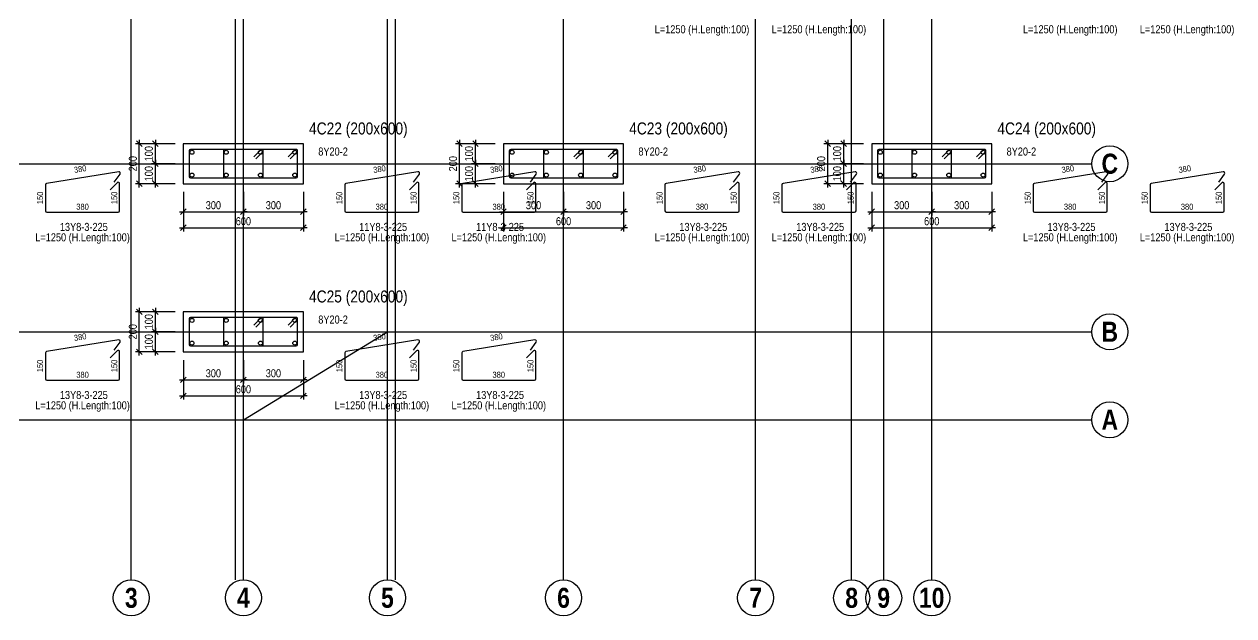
# Model space of a CAD drawing. Extents: x 0 to 206258, y -403073 to 0.
# Drawn here: x 115621 to 130734, y -83038 to -75644 of the extents above; entities that cross this region are included whole.
import ezdxf
from ezdxf.enums import TextEntityAlignment as Align
from ezdxf.lldxf.tags import DXFTag

# ---------------------------------------------------------------- set-up
doc = ezdxf.new("R2010")
doc.units = 0
doc.header["$LTSCALE"] = 1000
for name, color, linetype in [('Axis Circle(Dir 1)', 150, 'Continuous'), ('Axis Circle(Dir 2)', 150, 'Continuous'), ('Axis Label(Dir 1)', 7, 'Continuous'), ('Axis Label(Dir 2)', 7, 'Continuous'), ('Axis Line(Dir 1)', 8, 'CENTER2'), ('Axis Line(Dir 2)', 150, 'CENTER2'), ('Column Line(D)', 1, 'Continuous'), ('Dimension Line', 5, 'Continuous'), ('Link Line', 3, 'Continuous'), ('Rebar Length Text', 8, 'Continuous'), ('Rebar Line', 7, 'Continuous'), ('Top Rebar Label', 6, 'Continuous')]:
    doc.layers.add(name, color=color, linetype=linetype)
for name, color, linetype, true_color in [('Column Label(D)', 12, 'Continuous', 0xbd0000), ('Ghost Axis Line', 254, 'Continuous', 0xbebebe), ('Link Label', 94, 'Continuous', 0x008100), ('Link Length Text', 94, 'Continuous', 0x008100)]:
    doc.layers.add(name, color=color, linetype=linetype, true_color=true_color)
doc.styles.add('Axis Label(Dir 1)', font='ARIALNB.TTF', dxfattribs={"height": 250})
doc.styles.add('Axis Label(Dir 2)', font='ARIALNB.TTF', dxfattribs={"height": 250})
doc.styles.add('Column Label(D)', font='ARIALN.TTF', dxfattribs={"height": 150})
doc.styles.add('Dimension Text', font='ARIALN.TTF', dxfattribs={"height": 100})
doc.styles.add('Link Label', font='ARIALN.TTF', dxfattribs={"height": 100})
doc.styles.add('Link Length Text', font='ARIALN.TTF', dxfattribs={"height": 100})
doc.styles.add('Rebar Length Text', font='ARIALN.TTF', dxfattribs={"height": 75})
doc.styles.add('Top Rebar Label', font='ARIALN.TTF', dxfattribs={"height": 100})
tags = doc.linetypes.add('CENTER2', pattern=[1.125, 0.75, -0.125, 0.125, -0.125]).pattern_tags.tags
tags[10:11] = [DXFTag(74, 4), DXFTag(75, 0), DXFTag(340, '0'), DXFTag(46, 0.0), DXFTag(50, 0.0), DXFTag(44, 0.0), DXFTag(45, 0.0)]
tags[8:9] = [DXFTag(74, 4), DXFTag(75, 0), DXFTag(340, '0'), DXFTag(46, 0.0), DXFTag(50, 0.0), DXFTag(44, 0.0), DXFTag(45, 0.0)]
tags[6:7] = [DXFTag(74, 4), DXFTag(75, 0), DXFTag(340, '0'), DXFTag(46, 0.0), DXFTag(50, 0.0), DXFTag(44, 0.0), DXFTag(45, 0.0)]
tags[4:5] = [DXFTag(74, 4), DXFTag(75, 0), DXFTag(340, '0'), DXFTag(46, 0.0), DXFTag(50, 0.0), DXFTag(44, 0.0), DXFTag(45, 0.0)]
doc.dimstyles.new('COLUMNAPP', dxfattribs={"dimtxt": 100, "dimasz": 30, "dimexe": 48.3, "dimexo": 103.5, "dimgap": 30, "dimtad": 1, "dimtoh": 1, "dimdec": 1, "dimlfac": 0.4, "dimdsep": 46, "dimtxsty": 'Dimension Text', "dimblk": 'PCDIM_TICK', "dimcen": 0.09, "dimclrd": 5, "dimclre": 5, "dimclrt": 5, "dimadec": 1, "dimazin": 0, "dimtp": 1, "dimtm": 1, "dimtfac": 1, "dimtdec": 4, "dimtofl": 0, "dimtmove": 0, "dimatfit": 3, "dimfxl": 1, "dimtolj": 1, "dimtzin": 0, "dimarcsym": 0})

# ---------------------------------------------------------------- blocks, each defined once
blk = doc.blocks.new('PCDIM_TICK')
at = {"layer": 'Dimension Line', "color": 0, "transparency": 33554687}
for p, q in [((1.15, 1.15), (-1.15, -1.15)), ((1.61, 0), (0, 0))]:
    blk.add_line(p, q, dxfattribs=at)
blk = doc.blocks.new('*U1809')
at = {"layer": 'Dimension Line', "color": 5, "true_color": 0x0000ff, "transparency": 16777216}
for p, q in [((117610, -77741), (117610, -78036)), ((118360, -77741), (118360, -78036)), ((117610, -77988), (118360, -77988))]:
    blk.add_line(p, q, dxfattribs=at)
at = {"layer": 'Dimension Line', "color": 5, "true_color": 0x0000ff, "transparency": 16777216, "xscale": 30, "yscale": 30, "rotation": 180.0000000000004}
blk.add_blockref('PCDIM_TICK', (117610, -77988), dxfattribs=at)
at = {"layer": 'Dimension Line', "color": 5, "true_color": 0x0000ff, "transparency": 16777216, "xscale": 30, "yscale": 30}
blk.add_blockref('PCDIM_TICK', (118360, -77988), dxfattribs=at)
at = {"layer": 'Dimension Line', "color": 5, "true_color": 0x0000ff, "transparency": 16777216, "insert": (117985, -77958), "char_height": 100, "width": 181.5, "attachment_point": 8, "style": 'Dimension Text'}
blk.add_mtext('300', dxfattribs=at)
blk = doc.blocks.new('*U1810')
at = {"layer": 'Dimension Line', "color": 5, "true_color": 0x0000ff, "transparency": 16777216}
for p, q in [((118360, -77741), (118360, -78036)), ((119110, -77741), (119110, -78036)), ((118360, -77988), (119110, -77988))]:
    blk.add_line(p, q, dxfattribs=at)
at = {"layer": 'Dimension Line', "color": 5, "true_color": 0x0000ff, "transparency": 16777216, "xscale": 30, "yscale": 30, "rotation": 180.0000000000004}
blk.add_blockref('PCDIM_TICK', (118360, -77988), dxfattribs=at)
at = {"layer": 'Dimension Line', "color": 5, "true_color": 0x0000ff, "transparency": 16777216, "xscale": 30, "yscale": 30}
blk.add_blockref('PCDIM_TICK', (119110, -77988), dxfattribs=at)
at = {"layer": 'Dimension Line', "color": 5, "true_color": 0x0000ff, "transparency": 16777216, "insert": (118735, -77958), "char_height": 100, "width": 181.5, "attachment_point": 8, "style": 'Dimension Text'}
blk.add_mtext('300', dxfattribs=at)
blk = doc.blocks.new('*U1811')
at = {"layer": 'Dimension Line', "color": 5, "true_color": 0x0000ff, "transparency": 16777216}
for p, q in [((117610, -77741), (117610, -78236)), ((119110, -77741), (119110, -78236)), ((117610, -78188), (119110, -78188))]:
    blk.add_line(p, q, dxfattribs=at)
at = {"layer": 'Dimension Line', "color": 5, "true_color": 0x0000ff, "transparency": 16777216, "xscale": 30, "yscale": 30, "rotation": 180.0000000000004}
blk.add_blockref('PCDIM_TICK', (117610, -78188), dxfattribs=at)
at = {"layer": 'Dimension Line', "color": 5, "true_color": 0x0000ff, "transparency": 16777216, "xscale": 30, "yscale": 30}
blk.add_blockref('PCDIM_TICK', (119110, -78188), dxfattribs=at)
at = {"layer": 'Dimension Line', "color": 5, "true_color": 0x0000ff, "transparency": 16777216, "insert": (118360, -78158), "char_height": 100, "width": 181.97, "attachment_point": 8, "style": 'Dimension Text'}
blk.add_mtext('600', dxfattribs=at)
blk = doc.blocks.new('*U1812')
at = {"layer": 'Dimension Line', "color": 5, "true_color": 0x0000ff, "transparency": 16777216}
for p, q in [((117506, -77388), (117211, -77388)), ((117260, -77638), (117260, -77388)), ((117506, -77638), (117211, -77638))]:
    blk.add_line(p, q, dxfattribs=at)
at = {"layer": 'Dimension Line', "color": 5, "true_color": 0x0000ff, "transparency": 16777216, "xscale": 30, "yscale": 30}
for p, rotation in [((117260, -77388), 89.99999999999447), ((117260, -77638), 269.9999999999834)]:
    blk.add_blockref('PCDIM_TICK', p, dxfattribs=dict(at, rotation=rotation))
at = {"layer": 'Dimension Line', "color": 5, "true_color": 0x0000ff, "transparency": 16777216, "insert": (117230, -77513), "char_height": 100, "width": 173.93, "attachment_point": 8, "rotation": 90, "style": 'Dimension Text'}
blk.add_mtext('100', dxfattribs=at)
blk = doc.blocks.new('*U1813')
at = {"layer": 'Dimension Line', "color": 5, "true_color": 0x0000ff, "transparency": 16777216}
for p, q in [((117506, -77138), (117211, -77138)), ((117260, -77388), (117260, -77138)), ((117506, -77388), (117211, -77388))]:
    blk.add_line(p, q, dxfattribs=at)
at = {"layer": 'Dimension Line', "color": 5, "true_color": 0x0000ff, "transparency": 16777216, "xscale": 30, "yscale": 30}
for p, rotation in [((117260, -77138), 89.99999999999447), ((117260, -77388), 269.9999999999834)]:
    blk.add_blockref('PCDIM_TICK', p, dxfattribs=dict(at, rotation=rotation))
at = {"layer": 'Dimension Line', "color": 5, "true_color": 0x0000ff, "transparency": 16777216, "insert": (117230, -77263), "char_height": 100, "width": 173.93, "attachment_point": 8, "rotation": 90, "style": 'Dimension Text'}
blk.add_mtext('100', dxfattribs=at)
blk = doc.blocks.new('*U1814')
at = {"layer": 'Dimension Line', "color": 5, "true_color": 0x0000ff, "transparency": 16777216}
for p, q in [((117506, -77138), (117011, -77138)), ((117060, -77638), (117060, -77138)), ((117506, -77638), (117011, -77638))]:
    blk.add_line(p, q, dxfattribs=at)
at = {"layer": 'Dimension Line', "color": 5, "true_color": 0x0000ff, "transparency": 16777216, "xscale": 30, "yscale": 30}
for p, rotation in [((117060, -77138), 89.99999999999447), ((117060, -77638), 269.9999999999834)]:
    blk.add_blockref('PCDIM_TICK', p, dxfattribs=dict(at, rotation=rotation))
at = {"layer": 'Dimension Line', "color": 5, "true_color": 0x0000ff, "transparency": 16777216, "insert": (117030, -77388), "char_height": 100, "width": 182.77, "attachment_point": 8, "rotation": 90, "style": 'Dimension Text'}
blk.add_mtext('200', dxfattribs=at)
blk = doc.blocks.new('*U1815')
at = {"layer": 'Dimension Line', "color": 5, "true_color": 0x0000ff, "transparency": 16777216}
for p, q in [((121610, -77741), (121610, -78036)), ((122360, -77741), (122360, -78036)), ((121610, -77988), (122360, -77988))]:
    blk.add_line(p, q, dxfattribs=at)
at = {"layer": 'Dimension Line', "color": 5, "true_color": 0x0000ff, "transparency": 16777216, "xscale": 30, "yscale": 30, "rotation": 180.0000000000004}
blk.add_blockref('PCDIM_TICK', (121610, -77988), dxfattribs=at)
at = {"layer": 'Dimension Line', "color": 5, "true_color": 0x0000ff, "transparency": 16777216, "xscale": 30, "yscale": 30}
blk.add_blockref('PCDIM_TICK', (122360, -77988), dxfattribs=at)
at = {"layer": 'Dimension Line', "color": 5, "true_color": 0x0000ff, "transparency": 16777216, "insert": (121985, -77958), "char_height": 100, "width": 181.5, "attachment_point": 8, "style": 'Dimension Text'}
blk.add_mtext('300', dxfattribs=at)
blk = doc.blocks.new('*U1816')
at = {"layer": 'Dimension Line', "color": 5, "true_color": 0x0000ff, "transparency": 16777216}
for p, q in [((122360, -77741), (122360, -78036)), ((123110, -77741), (123110, -78036)), ((122360, -77988), (123110, -77988))]:
    blk.add_line(p, q, dxfattribs=at)
at = {"layer": 'Dimension Line', "color": 5, "true_color": 0x0000ff, "transparency": 16777216, "xscale": 30, "yscale": 30, "rotation": 180.0000000000004}
blk.add_blockref('PCDIM_TICK', (122360, -77988), dxfattribs=at)
at = {"layer": 'Dimension Line', "color": 5, "true_color": 0x0000ff, "transparency": 16777216, "xscale": 30, "yscale": 30}
blk.add_blockref('PCDIM_TICK', (123110, -77988), dxfattribs=at)
at = {"layer": 'Dimension Line', "color": 5, "true_color": 0x0000ff, "transparency": 16777216, "insert": (122735, -77958), "char_height": 100, "width": 181.5, "attachment_point": 8, "style": 'Dimension Text'}
blk.add_mtext('300', dxfattribs=at)
blk = doc.blocks.new('*U1817')
at = {"layer": 'Dimension Line', "color": 5, "true_color": 0x0000ff, "transparency": 16777216}
for p, q in [((121610, -77741), (121610, -78236)), ((123110, -77741), (123110, -78236)), ((121610, -78188), (123110, -78188))]:
    blk.add_line(p, q, dxfattribs=at)
at = {"layer": 'Dimension Line', "color": 5, "true_color": 0x0000ff, "transparency": 16777216, "xscale": 30, "yscale": 30, "rotation": 180.0000000000004}
blk.add_blockref('PCDIM_TICK', (121610, -78188), dxfattribs=at)
at = {"layer": 'Dimension Line', "color": 5, "true_color": 0x0000ff, "transparency": 16777216, "xscale": 30, "yscale": 30}
blk.add_blockref('PCDIM_TICK', (123110, -78188), dxfattribs=at)
at = {"layer": 'Dimension Line', "color": 5, "true_color": 0x0000ff, "transparency": 16777216, "insert": (122360, -78158), "char_height": 100, "width": 181.97, "attachment_point": 8, "style": 'Dimension Text'}
blk.add_mtext('600', dxfattribs=at)
blk = doc.blocks.new('*U1818')
at = {"layer": 'Dimension Line', "color": 5, "true_color": 0x0000ff, "transparency": 16777216}
for p, q in [((121506, -77388), (121211, -77388)), ((121260, -77638), (121260, -77388)), ((121506, -77638), (121211, -77638))]:
    blk.add_line(p, q, dxfattribs=at)
at = {"layer": 'Dimension Line', "color": 5, "true_color": 0x0000ff, "transparency": 16777216, "xscale": 30, "yscale": 30}
for p, rotation in [((121260, -77388), 89.99999999999447), ((121260, -77638), 269.9999999999834)]:
    blk.add_blockref('PCDIM_TICK', p, dxfattribs=dict(at, rotation=rotation))
at = {"layer": 'Dimension Line', "color": 5, "true_color": 0x0000ff, "transparency": 16777216, "insert": (121230, -77513), "char_height": 100, "width": 173.93, "attachment_point": 8, "rotation": 90, "style": 'Dimension Text'}
blk.add_mtext('100', dxfattribs=at)
blk = doc.blocks.new('*U1819')
at = {"layer": 'Dimension Line', "color": 5, "true_color": 0x0000ff, "transparency": 16777216}
for p, q in [((121506, -77138), (121211, -77138)), ((121260, -77388), (121260, -77138)), ((121506, -77388), (121211, -77388))]:
    blk.add_line(p, q, dxfattribs=at)
at = {"layer": 'Dimension Line', "color": 5, "true_color": 0x0000ff, "transparency": 16777216, "xscale": 30, "yscale": 30}
for p, rotation in [((121260, -77138), 89.99999999999447), ((121260, -77388), 269.9999999999834)]:
    blk.add_blockref('PCDIM_TICK', p, dxfattribs=dict(at, rotation=rotation))
at = {"layer": 'Dimension Line', "color": 5, "true_color": 0x0000ff, "transparency": 16777216, "insert": (121230, -77263), "char_height": 100, "width": 173.93, "attachment_point": 8, "rotation": 90, "style": 'Dimension Text'}
blk.add_mtext('100', dxfattribs=at)
blk = doc.blocks.new('*U1820')
at = {"layer": 'Dimension Line', "color": 5, "true_color": 0x0000ff, "transparency": 16777216}
for p, q in [((121506, -77138), (121011, -77138)), ((121060, -77638), (121060, -77138)), ((121506, -77638), (121011, -77638))]:
    blk.add_line(p, q, dxfattribs=at)
at = {"layer": 'Dimension Line', "color": 5, "true_color": 0x0000ff, "transparency": 16777216, "xscale": 30, "yscale": 30}
for p, rotation in [((121060, -77138), 89.99999999999447), ((121060, -77638), 269.9999999999834)]:
    blk.add_blockref('PCDIM_TICK', p, dxfattribs=dict(at, rotation=rotation))
at = {"layer": 'Dimension Line', "color": 5, "true_color": 0x0000ff, "transparency": 16777216, "insert": (121030, -77388), "char_height": 100, "width": 182.77, "attachment_point": 8, "rotation": 90, "style": 'Dimension Text'}
blk.add_mtext('200', dxfattribs=at)
blk = doc.blocks.new('*U1821')
at = {"layer": 'Dimension Line', "color": 5, "true_color": 0x0000ff, "transparency": 16777216}
for p, q in [((126210, -77741), (126210, -78036)), ((126960, -77741), (126960, -78036)), ((126210, -77988), (126960, -77988))]:
    blk.add_line(p, q, dxfattribs=at)
at = {"layer": 'Dimension Line', "color": 5, "true_color": 0x0000ff, "transparency": 16777216, "xscale": 30, "yscale": 30, "rotation": 180.0000000000004}
blk.add_blockref('PCDIM_TICK', (126210, -77988), dxfattribs=at)
at = {"layer": 'Dimension Line', "color": 5, "true_color": 0x0000ff, "transparency": 16777216, "xscale": 30, "yscale": 30}
blk.add_blockref('PCDIM_TICK', (126960, -77988), dxfattribs=at)
at = {"layer": 'Dimension Line', "color": 5, "true_color": 0x0000ff, "transparency": 16777216, "insert": (126585, -77958), "char_height": 100, "width": 181.5, "attachment_point": 8, "style": 'Dimension Text'}
blk.add_mtext('300', dxfattribs=at)
blk = doc.blocks.new('*U1822')
at = {"layer": 'Dimension Line', "color": 5, "true_color": 0x0000ff, "transparency": 16777216}
for p, q in [((126960, -77741), (126960, -78036)), ((127710, -77741), (127710, -78036)), ((126960, -77988), (127710, -77988))]:
    blk.add_line(p, q, dxfattribs=at)
at = {"layer": 'Dimension Line', "color": 5, "true_color": 0x0000ff, "transparency": 16777216, "xscale": 30, "yscale": 30, "rotation": 180.0000000000004}
blk.add_blockref('PCDIM_TICK', (126960, -77988), dxfattribs=at)
at = {"layer": 'Dimension Line', "color": 5, "true_color": 0x0000ff, "transparency": 16777216, "xscale": 30, "yscale": 30}
blk.add_blockref('PCDIM_TICK', (127710, -77988), dxfattribs=at)
at = {"layer": 'Dimension Line', "color": 5, "true_color": 0x0000ff, "transparency": 16777216, "insert": (127335, -77958), "char_height": 100, "width": 181.5, "attachment_point": 8, "style": 'Dimension Text'}
blk.add_mtext('300', dxfattribs=at)
blk = doc.blocks.new('*U1823')
at = {"layer": 'Dimension Line', "color": 5, "true_color": 0x0000ff, "transparency": 16777216}
for p, q in [((126210, -77741), (126210, -78236)), ((127710, -77741), (127710, -78236)), ((126210, -78188), (127710, -78188))]:
    blk.add_line(p, q, dxfattribs=at)
at = {"layer": 'Dimension Line', "color": 5, "true_color": 0x0000ff, "transparency": 16777216, "xscale": 30, "yscale": 30, "rotation": 180.0000000000004}
blk.add_blockref('PCDIM_TICK', (126210, -78188), dxfattribs=at)
at = {"layer": 'Dimension Line', "color": 5, "true_color": 0x0000ff, "transparency": 16777216, "xscale": 30, "yscale": 30}
blk.add_blockref('PCDIM_TICK', (127710, -78188), dxfattribs=at)
at = {"layer": 'Dimension Line', "color": 5, "true_color": 0x0000ff, "transparency": 16777216, "insert": (126960, -78158), "char_height": 100, "width": 181.97, "attachment_point": 8, "style": 'Dimension Text'}
blk.add_mtext('600', dxfattribs=at)
blk = doc.blocks.new('*U1824')
at = {"layer": 'Dimension Line', "color": 5, "true_color": 0x0000ff, "transparency": 16777216}
for p, q in [((126106, -77388), (125811, -77388)), ((125860, -77638), (125860, -77388)), ((126106, -77638), (125811, -77638))]:
    blk.add_line(p, q, dxfattribs=at)
at = {"layer": 'Dimension Line', "color": 5, "true_color": 0x0000ff, "transparency": 16777216, "xscale": 30, "yscale": 30}
for p, rotation in [((125860, -77388), 89.99999999999447), ((125860, -77638), 269.9999999999834)]:
    blk.add_blockref('PCDIM_TICK', p, dxfattribs=dict(at, rotation=rotation))
at = {"layer": 'Dimension Line', "color": 5, "true_color": 0x0000ff, "transparency": 16777216, "insert": (125830, -77513), "char_height": 100, "width": 173.93, "attachment_point": 8, "rotation": 90, "style": 'Dimension Text'}
blk.add_mtext('100', dxfattribs=at)
blk = doc.blocks.new('*U1825')
at = {"layer": 'Dimension Line', "color": 5, "true_color": 0x0000ff, "transparency": 16777216}
for p, q in [((126106, -77138), (125811, -77138)), ((125860, -77388), (125860, -77138)), ((126106, -77388), (125811, -77388))]:
    blk.add_line(p, q, dxfattribs=at)
at = {"layer": 'Dimension Line', "color": 5, "true_color": 0x0000ff, "transparency": 16777216, "xscale": 30, "yscale": 30}
for p, rotation in [((125860, -77138), 89.99999999999447), ((125860, -77388), 269.9999999999834)]:
    blk.add_blockref('PCDIM_TICK', p, dxfattribs=dict(at, rotation=rotation))
at = {"layer": 'Dimension Line', "color": 5, "true_color": 0x0000ff, "transparency": 16777216, "insert": (125830, -77263), "char_height": 100, "width": 173.93, "attachment_point": 8, "rotation": 90, "style": 'Dimension Text'}
blk.add_mtext('100', dxfattribs=at)
blk = doc.blocks.new('*U1826')
at = {"layer": 'Dimension Line', "color": 5, "true_color": 0x0000ff, "transparency": 16777216}
for p, q in [((126106, -77138), (125611, -77138)), ((125660, -77638), (125660, -77138)), ((126106, -77638), (125611, -77638))]:
    blk.add_line(p, q, dxfattribs=at)
at = {"layer": 'Dimension Line', "color": 5, "true_color": 0x0000ff, "transparency": 16777216, "xscale": 30, "yscale": 30}
for p, rotation in [((125660, -77138), 89.99999999999447), ((125660, -77638), 269.9999999999834)]:
    blk.add_blockref('PCDIM_TICK', p, dxfattribs=dict(at, rotation=rotation))
at = {"layer": 'Dimension Line', "color": 5, "true_color": 0x0000ff, "transparency": 16777216, "insert": (125630, -77388), "char_height": 100, "width": 182.77, "attachment_point": 8, "rotation": 90, "style": 'Dimension Text'}
blk.add_mtext('200', dxfattribs=at)
blk = doc.blocks.new('*U1827')
at = {"layer": 'Dimension Line', "color": 5, "true_color": 0x0000ff, "transparency": 16777216}
for p, q in [((117610, -79841), (117610, -80136)), ((118360, -79841), (118360, -80136)), ((117610, -80088), (118360, -80088))]:
    blk.add_line(p, q, dxfattribs=at)
at = {"layer": 'Dimension Line', "color": 5, "true_color": 0x0000ff, "transparency": 16777216, "xscale": 30, "yscale": 30, "rotation": 180.0000000000004}
blk.add_blockref('PCDIM_TICK', (117610, -80088), dxfattribs=at)
at = {"layer": 'Dimension Line', "color": 5, "true_color": 0x0000ff, "transparency": 16777216, "xscale": 30, "yscale": 30}
blk.add_blockref('PCDIM_TICK', (118360, -80088), dxfattribs=at)
at = {"layer": 'Dimension Line', "color": 5, "true_color": 0x0000ff, "transparency": 16777216, "insert": (117985, -80058), "char_height": 100, "width": 181.5, "attachment_point": 8, "style": 'Dimension Text'}
blk.add_mtext('300', dxfattribs=at)
blk = doc.blocks.new('*U1828')
at = {"layer": 'Dimension Line', "color": 5, "true_color": 0x0000ff, "transparency": 16777216}
for p, q in [((118360, -79841), (118360, -80136)), ((119110, -79841), (119110, -80136)), ((118360, -80088), (119110, -80088))]:
    blk.add_line(p, q, dxfattribs=at)
at = {"layer": 'Dimension Line', "color": 5, "true_color": 0x0000ff, "transparency": 16777216, "xscale": 30, "yscale": 30, "rotation": 180.0000000000004}
blk.add_blockref('PCDIM_TICK', (118360, -80088), dxfattribs=at)
at = {"layer": 'Dimension Line', "color": 5, "true_color": 0x0000ff, "transparency": 16777216, "xscale": 30, "yscale": 30}
blk.add_blockref('PCDIM_TICK', (119110, -80088), dxfattribs=at)
at = {"layer": 'Dimension Line', "color": 5, "true_color": 0x0000ff, "transparency": 16777216, "insert": (118735, -80058), "char_height": 100, "width": 181.5, "attachment_point": 8, "style": 'Dimension Text'}
blk.add_mtext('300', dxfattribs=at)
blk = doc.blocks.new('*U1829')
at = {"layer": 'Dimension Line', "color": 5, "true_color": 0x0000ff, "transparency": 16777216}
for p, q in [((117610, -79841), (117610, -80336)), ((119110, -79841), (119110, -80336)), ((117610, -80288), (119110, -80288))]:
    blk.add_line(p, q, dxfattribs=at)
at = {"layer": 'Dimension Line', "color": 5, "true_color": 0x0000ff, "transparency": 16777216, "xscale": 30, "yscale": 30, "rotation": 180.0000000000004}
blk.add_blockref('PCDIM_TICK', (117610, -80288), dxfattribs=at)
at = {"layer": 'Dimension Line', "color": 5, "true_color": 0x0000ff, "transparency": 16777216, "xscale": 30, "yscale": 30}
blk.add_blockref('PCDIM_TICK', (119110, -80288), dxfattribs=at)
at = {"layer": 'Dimension Line', "color": 5, "true_color": 0x0000ff, "transparency": 16777216, "insert": (118360, -80258), "char_height": 100, "width": 181.97, "attachment_point": 8, "style": 'Dimension Text'}
blk.add_mtext('600', dxfattribs=at)
blk = doc.blocks.new('*U1830')
at = {"layer": 'Dimension Line', "color": 5, "true_color": 0x0000ff, "transparency": 16777216}
for p, q in [((117506, -79488), (117211, -79488)), ((117260, -79738), (117260, -79488)), ((117506, -79738), (117211, -79738))]:
    blk.add_line(p, q, dxfattribs=at)
at = {"layer": 'Dimension Line', "color": 5, "true_color": 0x0000ff, "transparency": 16777216, "xscale": 30, "yscale": 30}
for p, rotation in [((117260, -79488), 89.99999999999447), ((117260, -79738), 269.9999999999834)]:
    blk.add_blockref('PCDIM_TICK', p, dxfattribs=dict(at, rotation=rotation))
at = {"layer": 'Dimension Line', "color": 5, "true_color": 0x0000ff, "transparency": 16777216, "insert": (117230, -79613), "char_height": 100, "width": 173.93, "attachment_point": 8, "rotation": 90, "style": 'Dimension Text'}
blk.add_mtext('100', dxfattribs=at)
blk = doc.blocks.new('*U1831')
at = {"layer": 'Dimension Line', "color": 5, "true_color": 0x0000ff, "transparency": 16777216}
for p, q in [((117506, -79238), (117211, -79238)), ((117260, -79488), (117260, -79238)), ((117506, -79488), (117211, -79488))]:
    blk.add_line(p, q, dxfattribs=at)
at = {"layer": 'Dimension Line', "color": 5, "true_color": 0x0000ff, "transparency": 16777216, "xscale": 30, "yscale": 30}
for p, rotation in [((117260, -79238), 89.99999999999447), ((117260, -79488), 269.9999999999834)]:
    blk.add_blockref('PCDIM_TICK', p, dxfattribs=dict(at, rotation=rotation))
at = {"layer": 'Dimension Line', "color": 5, "true_color": 0x0000ff, "transparency": 16777216, "insert": (117230, -79363), "char_height": 100, "width": 173.93, "attachment_point": 8, "rotation": 90, "style": 'Dimension Text'}
blk.add_mtext('100', dxfattribs=at)
blk = doc.blocks.new('*U1832')
at = {"layer": 'Dimension Line', "color": 5, "true_color": 0x0000ff, "transparency": 16777216}
for p, q in [((117506, -79238), (117011, -79238)), ((117060, -79738), (117060, -79238)), ((117506, -79738), (117011, -79738))]:
    blk.add_line(p, q, dxfattribs=at)
at = {"layer": 'Dimension Line', "color": 5, "true_color": 0x0000ff, "transparency": 16777216, "xscale": 30, "yscale": 30}
for p, rotation in [((117060, -79238), 89.99999999999447), ((117060, -79738), 269.9999999999834)]:
    blk.add_blockref('PCDIM_TICK', p, dxfattribs=dict(at, rotation=rotation))
at = {"layer": 'Dimension Line', "color": 5, "true_color": 0x0000ff, "transparency": 16777216, "insert": (117030, -79488), "char_height": 100, "width": 182.77, "attachment_point": 8, "rotation": 90, "style": 'Dimension Text'}
blk.add_mtext('200', dxfattribs=at)

msp = doc.modelspace()

# ---------------------------------------------------------------- linework, layer by layer
at = {"layer": 'Axis Circle(Dir 1)', "transparency": 33554687}
for centre in [(129184.747, -77387.707), (129184.747, -79487.707), (129184.747, -80587.707)]:
    msp.add_circle(centre, 225, dxfattribs=at)
at = {"layer": 'Axis Circle(Dir 2)', "transparency": 33554687}
for centre in [(116959.747, -82812.707), (118359.747, -82812.707), (120159.747, -82812.707), (122359.747, -82812.707), (124759.747, -82812.707), (125959.747, -82812.707), (126359.747, -82812.707), (126959.747, -82812.707)]:
    msp.add_circle(centre, 225, dxfattribs=at)
at = {"layer": 'Axis Line(Dir 1)', "transparency": 33554687}
for points in [[(111159.747, -77387.707), (128959.747, -77387.707)], [(111159.747, -79487.707), (128959.747, -79487.707)], [(111159.747, -80587.707), (128959.747, -80587.707)]]:
    msp.add_lwpolyline(points, dxfattribs=at)
at = {"layer": 'Axis Line(Dir 2)', "transparency": 33554687}
for points in [[(116959.747, -82587.707), (116959.747, -58787.707)], [(118359.747, -82587.707), (118359.747, -58787.707)], [(120159.747, -82587.707), (120159.747, -58787.707)], [(122359.747, -82587.707), (122359.747, -58787.707)], [(124759.747, -82587.707), (124759.747, -58787.707)], [(125959.747, -82587.707), (125959.747, -58787.707)], [(126359.747, -82587.707), (126359.747, -58787.707)], [(126959.747, -82587.707), (126959.747, -58787.707)]]:
    msp.add_lwpolyline(points, dxfattribs=at)
at = {"layer": 'Column Line(D)', "transparency": 33554687}
for points in [[(119109.747, -77637.707), (119109.747, -77137.707), (117609.747, -77137.707), (117609.747, -77637.707)], [(123109.747, -77637.707), (123109.747, -77137.707), (121609.747, -77137.707), (121609.747, -77637.707)], [(127709.747, -77637.707), (127709.747, -77137.707), (126209.747, -77137.707), (126209.747, -77637.707)], [(119109.747, -79737.707), (119109.747, -79237.707), (117609.747, -79237.707), (117609.747, -79737.707)]]:
    msp.add_lwpolyline(points, close=True, dxfattribs=at)
at = {"layer": 'Ghost Axis Line', "transparency": 33554687}
for points in [[(118259.747, -82587.707), (118259.747, -58787.707)], [(120259.747, -82587.707), (120259.747, -58787.707)], [(118359.747, -80587.707), (120159.747, -79487.707)]]:
    msp.add_lwpolyline(points, dxfattribs=at)
at = {"layer": 'Link Line', "transparency": 33554687}
for points in [[(118515.399, -77328.469), (118603.788, -77240.081, 0.668178638), (118591.413, -77210.207), (117699.747, -77210.207, 0.414213562), (117682.247, -77227.707), (117682.247, -77547.707, 0.414213562), (117699.747, -77565.207), (118591.413, -77565.207, 0.414213562), (118608.913, -77547.707), (118608.913, -77227.707, 0.668178638), (118579.039, -77215.332), (118490.651, -77303.721)], [(118943.733, -77328.469), (119032.121, -77240.081, 0.668178638), (119019.747, -77210.207), (118128.08, -77210.207, 0.414213562), (118110.58, -77227.707), (118110.58, -77547.707, 0.414213562), (118128.08, -77565.207), (119019.747, -77565.207, 0.414213562), (119037.247, -77547.707), (119037.247, -77227.707, 0.668178638), (119007.372, -77215.332), (118918.984, -77303.721)], [(122515.399, -77328.469), (122603.788, -77240.081, 0.668178638), (122591.413, -77210.207), (121699.747, -77210.207, 0.414213562), (121682.247, -77227.707), (121682.247, -77547.707, 0.414213562), (121699.747, -77565.207), (122591.413, -77565.207, 0.414213562), (122608.913, -77547.707), (122608.913, -77227.707, 0.668178638), (122579.039, -77215.332), (122490.651, -77303.721)], [(122943.733, -77328.469), (123032.121, -77240.081, 0.668178638), (123019.747, -77210.207), (122128.08, -77210.207, 0.414213562), (122110.58, -77227.707), (122110.58, -77547.707, 0.414213562), (122128.08, -77565.207), (123019.747, -77565.207, 0.414213562), (123037.247, -77547.707), (123037.247, -77227.707, 0.668178638), (123007.372, -77215.332), (122918.984, -77303.721)], [(127115.399, -77328.469), (127203.788, -77240.081, 0.668178638), (127191.413, -77210.207), (126299.747, -77210.207, 0.414213562), (126282.247, -77227.707), (126282.247, -77547.707, 0.414213562), (126299.747, -77565.207), (127191.413, -77565.207, 0.414213562), (127208.913, -77547.707), (127208.913, -77227.707, 0.668178638), (127179.039, -77215.332), (127090.651, -77303.721)], [(127543.733, -77328.469), (127632.121, -77240.081, 0.668178638), (127619.747, -77210.207), (126728.08, -77210.207, 0.414213562), (126710.58, -77227.707), (126710.58, -77547.707, 0.414213562), (126728.08, -77565.207), (127619.747, -77565.207, 0.414213562), (127637.247, -77547.707), (127637.247, -77227.707, 0.668178638), (127607.372, -77215.332), (127518.984, -77303.721)], [(116745.918, -77618.523), (116819.047, -77517.147, 0.668178638), (116802.058, -77489.634), (115902.002, -77635.326, 0.367954403), (115887.298, -77652.602), (115887.298, -77975.207, 0.414213562), (115904.798, -77992.707), (116796.465, -77992.707, 0.414213562), (116813.965, -77975.207), (116813.965, -77637.707, 0.668178638), (116784.09, -77625.332), (116695.702, -77713.721)], [(120485.328, -77618.523), (120558.457, -77517.147, 0.668178638), (120541.468, -77489.634), (119641.412, -77635.326, 0.367954403), (119626.708, -77652.602), (119626.708, -77975.207, 0.414213562), (119644.208, -77992.707), (120535.875, -77992.707, 0.414213562), (120553.375, -77975.207), (120553.375, -77637.707, 0.668178638), (120523.5, -77625.332), (120435.112, -77713.721)], [(121945.918, -77618.523), (122019.047, -77517.147, 0.668178638), (122002.058, -77489.634), (121102.002, -77635.326, 0.367954403), (121087.298, -77652.602), (121087.298, -77975.207, 0.414213562), (121104.798, -77992.707), (121996.465, -77992.707, 0.414213562), (122013.965, -77975.207), (122013.965, -77637.707, 0.668178638), (121984.09, -77625.332), (121895.702, -77713.721)], [(124485.328, -77618.523), (124558.457, -77517.147, 0.668178638), (124541.468, -77489.634), (123641.412, -77635.326, 0.367954403), (123626.708, -77652.602), (123626.708, -77975.207, 0.414213562), (123644.208, -77992.707), (124535.875, -77992.707, 0.414213562), (124553.375, -77975.207), (124553.375, -77637.707, 0.668178638), (124523.5, -77625.332), (124435.112, -77713.721)], [(125945.918, -77618.523), (126019.047, -77517.147, 0.668178638), (126002.058, -77489.634), (125102.001, -77635.326, 0.367954403), (125087.298, -77652.602), (125087.298, -77975.207, 0.414213562), (125104.798, -77992.707), (125996.464, -77992.707, 0.414213562), (126013.964, -77975.207), (126013.964, -77637.707, 0.668178638), (125984.09, -77625.332), (125895.702, -77713.721)], [(129085.328, -77618.523), (129158.457, -77517.147, 0.668178638), (129141.468, -77489.634), (128241.412, -77635.326, 0.367954403), (128226.708, -77652.602), (128226.708, -77975.207, 0.414213562), (128244.208, -77992.707), (129135.875, -77992.707, 0.414213562), (129153.375, -77975.207), (129153.375, -77637.707, 0.668178638), (129123.5, -77625.332), (129035.112, -77713.721)], [(130545.918, -77618.523), (130619.047, -77517.147, 0.668178638), (130602.058, -77489.634), (129702.001, -77635.326, 0.367954403), (129687.298, -77652.602), (129687.298, -77975.207, 0.414213562), (129704.798, -77992.707), (130596.464, -77992.707, 0.414213562), (130613.964, -77975.207), (130613.964, -77637.707, 0.668178638), (130584.09, -77625.332), (130495.702, -77713.721)], [(118515.399, -79428.469), (118603.788, -79340.081, 0.668178638), (118591.413, -79310.207), (117699.747, -79310.207, 0.414213562), (117682.247, -79327.707), (117682.247, -79647.707, 0.414213562), (117699.747, -79665.207), (118591.413, -79665.207, 0.414213562), (118608.913, -79647.707), (118608.913, -79327.707, 0.668178638), (118579.039, -79315.332), (118490.651, -79403.721)], [(118943.733, -79428.469), (119032.121, -79340.081, 0.668178638), (119019.747, -79310.207), (118128.08, -79310.207, 0.414213562), (118110.58, -79327.707), (118110.58, -79647.707, 0.414213562), (118128.08, -79665.207), (119019.747, -79665.207, 0.414213562), (119037.247, -79647.707), (119037.247, -79327.707, 0.668178638), (119007.372, -79315.332), (118918.984, -79403.721)], [(116745.918, -79718.523), (116819.047, -79617.147, 0.668178638), (116802.058, -79589.634), (115902.002, -79735.326, 0.367954403), (115887.298, -79752.602), (115887.298, -80075.207, 0.414213562), (115904.798, -80092.707), (116796.465, -80092.707, 0.414213562), (116813.965, -80075.207), (116813.965, -79737.707, 0.668178638), (116784.09, -79725.332), (116695.702, -79813.721)], [(120485.328, -79718.523), (120558.457, -79617.147, 0.668178638), (120541.468, -79589.634), (119641.412, -79735.326, 0.367954403), (119626.708, -79752.602), (119626.708, -80075.207, 0.414213562), (119644.208, -80092.707), (120535.875, -80092.707, 0.414213562), (120553.375, -80075.207), (120553.375, -79737.707, 0.668178638), (120523.5, -79725.332), (120435.112, -79813.721)], [(121945.918, -79718.523), (122019.047, -79617.147, 0.668178638), (122002.058, -79589.634), (121102.002, -79735.326, 0.367954403), (121087.298, -79752.602), (121087.298, -80075.207, 0.414213562), (121104.798, -80092.707), (121996.465, -80092.707, 0.414213562), (122013.965, -80075.207), (122013.965, -79737.707, 0.668178638), (121984.09, -79725.332), (121895.702, -79813.721)]]:
    msp.add_lwpolyline(points, format="xyb", dxfattribs=at)
at = {"layer": 'Rebar Line', "transparency": 33554687}
for centre in [(117717.247, -77245.207), (118145.58, -77245.207), (118573.913, -77245.207), (119002.247, -77245.207), (121717.247, -77245.207), (122145.58, -77245.207), (122573.913, -77245.207), (123002.247, -77245.207), (126317.247, -77245.207), (126745.58, -77245.207), (127173.913, -77245.207), (127602.247, -77245.207), (117717.247, -77530.207), (118145.58, -77530.207), (118573.913, -77530.207), (119002.247, -77530.207), (121717.247, -77530.207), (122145.58, -77530.207), (122573.913, -77530.207), (123002.247, -77530.207), (126317.247, -77530.207), (126745.58, -77530.207), (127173.913, -77530.207), (127602.247, -77530.207), (117717.247, -79345.207), (118145.58, -79345.207), (118573.913, -79345.207), (119002.247, -79345.207), (117717.247, -79630.207), (118145.58, -79630.207), (118573.913, -79630.207), (119002.247, -79630.207)]:
    msp.add_circle(centre, 25, dxfattribs=at)

# ---------------------------------------------------------------- texts
at = {"layer": 'Axis Label(Dir 1)', "transparency": 33554687, "style": 'Axis Label(Dir 1)'}
for s, p in [('C', (129184.747, -77387.707)), ('B', (129184.747, -79487.707)), ('A', (129184.747, -80587.707))]:
    msp.add_text(s, height=250, dxfattribs=at).set_placement(p, align=Align.MIDDLE_CENTER)
at = {"layer": 'Axis Label(Dir 2)', "transparency": 33554687, "style": 'Axis Label(Dir 2)'}
for s, p in [('3', (116959.747, -82812.707)), ('4', (118359.747, -82812.707)), ('5', (120159.747, -82812.707)), ('6', (122359.747, -82812.707)), ('7', (124759.747, -82812.707)), ('8', (125959.747, -82812.707)), ('9', (126359.747, -82812.707)), ('10', (126959.747, -82812.707))]:
    msp.add_text(s, height=250, dxfattribs=at).set_placement(p, align=Align.MIDDLE_CENTER)
at = {"layer": 'Column Label(D)', "transparency": 33554687, "style": 'Column Label(D)'}
for s, p in [('4C22 (200x600)', (119180.457, -77066.996)), ('4C23 (200x600)', (123180.457, -77066.996)), ('4C24 (200x600)', (127780.457, -77066.996)), ('4C25 (200x600)', (119180.457, -79166.996))]:
    msp.add_text(s, height=150, dxfattribs=at).set_placement(p, align=Align.BOTTOM_LEFT)
at = {"layer": 'Link Label', "transparency": 33554687, "style": 'Link Label'}
for s, p in [(' 13Y8-3-225', (116350.631, -78227.707)), (' 11Y8-3-225', (120090.042, -78227.707)), (' 11Y8-3-225', (121550.632, -78227.707)), (' 13Y8-3-225', (124090.042, -78227.707)), (' 13Y8-3-225', (125550.631, -78227.707)), (' 13Y8-3-225', (128690.042, -78227.707)), (' 13Y8-3-225', (130150.631, -78227.707)), (' 13Y8-3-225', (116350.631, -80327.707)), (' 13Y8-3-225', (120090.042, -80327.707)), (' 13Y8-3-225', (121550.632, -80327.707))]:
    msp.add_text(s, height=100, dxfattribs=at).set_placement(p, align=Align.CENTER)
at = {"layer": 'Link Length Text', "transparency": 33554687, "style": 'Link Length Text'}
for p in [(124090.042, -75757.707), (125550.631, -75757.707), (128690.042, -75757.707), (130150.631, -75757.707), (116350.631, -78357.707), (120090.042, -78357.707), (121550.632, -78357.707), (124090.042, -78357.707), (125550.631, -78357.707), (128690.042, -78357.707), (130150.631, -78357.707), (116350.631, -80457.707), (120090.042, -80457.707), (121550.632, -80457.707)]:
    msp.add_text('L=1250 (H.Length:100)', height=100, dxfattribs=at).set_placement(p, align=Align.CENTER)
at = {"layer": 'Rebar Length Text', "transparency": 33554687, "style": 'Rebar Length Text'}
for s, rotation, p in [('380', 9.1947432, (116326.971, -77491.537)), ('380', 9.1947432, (120066.381, -77491.537)), ('380', 9.1947432, (121526.971, -77491.537)), ('380', 9.1947432, (124066.381, -77491.537)), ('380', 9.1947432, (125526.97, -77491.537)), ('380', 9.1947432, (128666.381, -77491.537)), ('380', 9.1947432, (130126.97, -77491.537)), ('150', 90, (115857.298, -77815.207)), ('150', 90, (116783.965, -77815.207)), ('150', 90, (119596.708, -77815.207)), ('150', 90, (120523.375, -77815.207)), ('150', 90, (121057.298, -77815.207)), ('150', 90, (121983.965, -77815.207)), ('150', 90, (123596.708, -77815.207)), ('150', 90, (124523.375, -77815.207)), ('150', 90, (125057.298, -77815.207)), ('150', 90, (125983.964, -77815.207)), ('150', 90, (128196.708, -77815.207)), ('150', 90, (129123.375, -77815.207)), ('150', 90, (129657.298, -77815.207)), ('150', 90, (130583.964, -77815.207)), ('380', 9.1947432, (116326.971, -79591.537)), ('380', 9.1947432, (120066.381, -79591.537)), ('380', 9.1947432, (121526.971, -79591.537)), ('150', 90, (115857.298, -79915.207)), ('150', 90, (116783.965, -79915.207)), ('150', 90, (119596.708, -79915.207)), ('150', 90, (120523.375, -79915.207)), ('150', 90, (121057.298, -79915.207)), ('150', 90, (121983.965, -79915.207))]:
    msp.add_text(s, height=75, rotation=rotation, dxfattribs=at).set_placement(p, align=Align.CENTER)
for p in [(116350.631, -77962.707), (120090.042, -77962.707), (121550.632, -77962.707), (124090.042, -77962.707), (125550.631, -77962.707), (128690.042, -77962.707), (130150.631, -77962.707), (116350.631, -80062.707), (120090.042, -80062.707), (121550.632, -80062.707)]:
    msp.add_text('380', height=75, dxfattribs=at).set_placement(p, align=Align.CENTER)
at = {"layer": 'Top Rebar Label', "transparency": 33554687, "style": 'Top Rebar Label'}
for p in [(119263.791, -77315.433), (123263.791, -77315.433), (127863.791, -77315.433), (119263.791, -79415.433)]:
    msp.add_text(' 8Y20-2', height=100, dxfattribs=at).set_placement(p, align=Align.BOTTOM_LEFT)

# ---------------------------------------------------------------- dimensions: what is measured, and where the dimension line sits
at = {"layer": 'Dimension Line', "transparency": 33554687}
for p1, p2, distance, picture, middle in [((117609.747, -77637.707), (117609.747, -77137.707), 550, '*U1814', (117059.747, -77387.707)), ((117609.747, -77387.707), (117609.747, -77137.707), 350, '*U1813', (117259.747, -77262.707)), ((121609.747, -77637.707), (121609.747, -77137.707), 550, '*U1820', (121059.747, -77387.707)), ((121609.747, -77387.707), (121609.747, -77137.707), 350, '*U1819', (121259.747, -77262.707)), ((126209.747, -77637.707), (126209.747, -77137.707), 550, '*U1826', (125659.747, -77387.707)), ((126209.747, -77387.707), (126209.747, -77137.707), 350, '*U1825', (125859.747, -77262.707)), ((117609.747, -77637.707), (117609.747, -77387.707), 350, '*U1812', (117259.747, -77512.707)), ((121609.747, -77637.707), (121609.747, -77387.707), 350, '*U1818', (121259.747, -77512.707)), ((126209.747, -77637.707), (126209.747, -77387.707), 350, '*U1824', (125859.747, -77512.707)), ((117609.747, -77637.707), (118359.747, -77637.707), -350, '*U1809', (117984.747, -77987.707)), ((117609.747, -77637.707), (119109.747, -77637.707), -550, '*U1811', (118359.747, -78187.707)), ((118359.747, -77637.707), (119109.747, -77637.707), -350, '*U1810', (118734.747, -77987.707)), ((121609.747, -77637.707), (122359.747, -77637.707), -350, '*U1815', (121984.747, -77987.707)), ((121609.747, -77637.707), (123109.747, -77637.707), -550, '*U1817', (122359.747, -78187.707)), ((122359.747, -77637.707), (123109.747, -77637.707), -350, '*U1816', (122734.747, -77987.707)), ((126209.747, -77637.707), (126959.747, -77637.707), -350, '*U1821', (126584.747, -77987.707)), ((126209.747, -77637.707), (127709.747, -77637.707), -550, '*U1823', (126959.747, -78187.707)), ((126959.747, -77637.707), (127709.747, -77637.707), -350, '*U1822', (127334.747, -77987.707)), ((117609.747, -79737.707), (117609.747, -79237.707), 550, '*U1832', (117059.747, -79487.707)), ((117609.747, -79487.707), (117609.747, -79237.707), 350, '*U1831', (117259.747, -79362.707)), ((117609.747, -79737.707), (117609.747, -79487.707), 350, '*U1830', (117259.747, -79612.707)), ((117609.747, -79737.707), (118359.747, -79737.707), -350, '*U1827', (117984.747, -80087.707)), ((117609.747, -79737.707), (119109.747, -79737.707), -550, '*U1829', (118359.747, -80287.707)), ((118359.747, -79737.707), (119109.747, -79737.707), -350, '*U1828', (118734.747, -80087.707))]:
    dim = msp.add_aligned_dim(p1=p1, p2=p2, distance=distance, dimstyle='COLUMNAPP', override={"dimscale": 1, "dimtxt": 100, "dimasz": 30, "dimexe": 48.3, "dimexo": 103.5, "dimgap": 30, "dimtad": 1, "dimtih": 0, "dimdec": 1, "dimlfac": 0.4, "dimzin": 8, "dimlunit": 2, "dimpost": '', "dimtxsty": 'Dimension Text', "dimblk": 'PCDIM_TICK', "dimse1": 0, "dimse2": 0, "dimsd2": 0, "dimclrd": 5, "dimclre": 5, "dimclrt": 5, "dimaunit": 0, "dimadec": 1, "dimazin": 0, "dimtol": 0, "dimtp": 1, "dimtm": 1, "dimtmove": 0}, dxfattribs=at)
    dim.commit()
    dim.dimension.update_dxf_attribs({"geometry": picture, "text_midpoint": middle})

doc.saveas('drawing.dxf')
